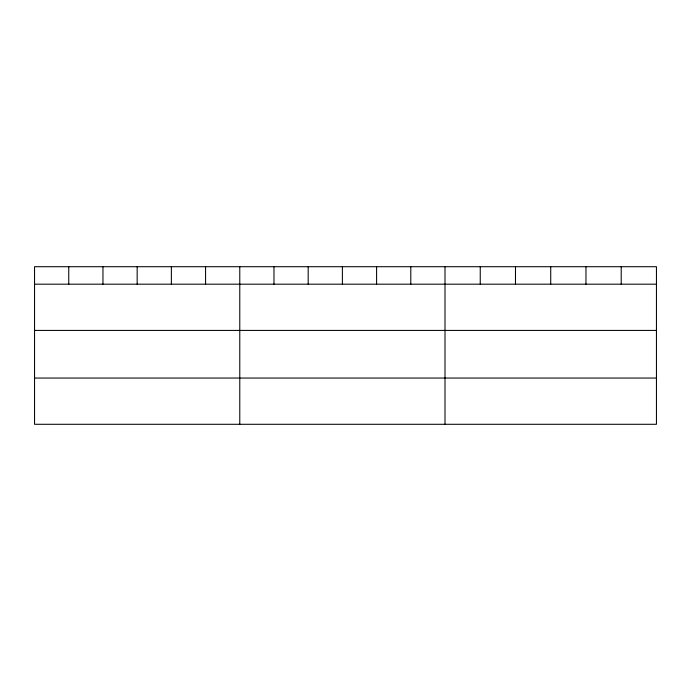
<?xml version="1.0" encoding="UTF-8"?>
<svg xmlns="http://www.w3.org/2000/svg" width="691" height="691" viewBox="0 0 691 691"><rect width="100%" height="100%" fill="white"/><g stroke="black" fill="none" stroke-linecap="round" stroke-linejoin="round"><path stroke-width="1.04" d="M656.45 284.182L656.45 424.291L34.55 424.291L34.55 266.709L656.45 266.709L656.45 284.182L34.55 284.182M34.55 330.419L656.45 330.419M34.55 378.055L656.45 378.055M621.209 266.709L621.209 284.182M585.968 266.709L585.968 284.182M550.727 266.709L550.727 284.182M515.486 266.709L515.486 284.182M480.245 266.709L480.245 284.182M445.004 266.709L445.004 424.291M410.8 266.709L410.8 284.182M376.595 266.709L376.595 284.182M342.39 266.709L342.39 284.182M308.186 266.709L308.186 284.182M273.981 266.709L273.981 284.182M239.777 266.709L239.777 424.291M205.572 266.709L205.572 284.182M171.368 266.709L171.368 284.182M137.163 266.709L137.163 284.182M102.959 266.709L102.959 284.182M68.754 266.709L68.754 284.182"/></g></svg>
